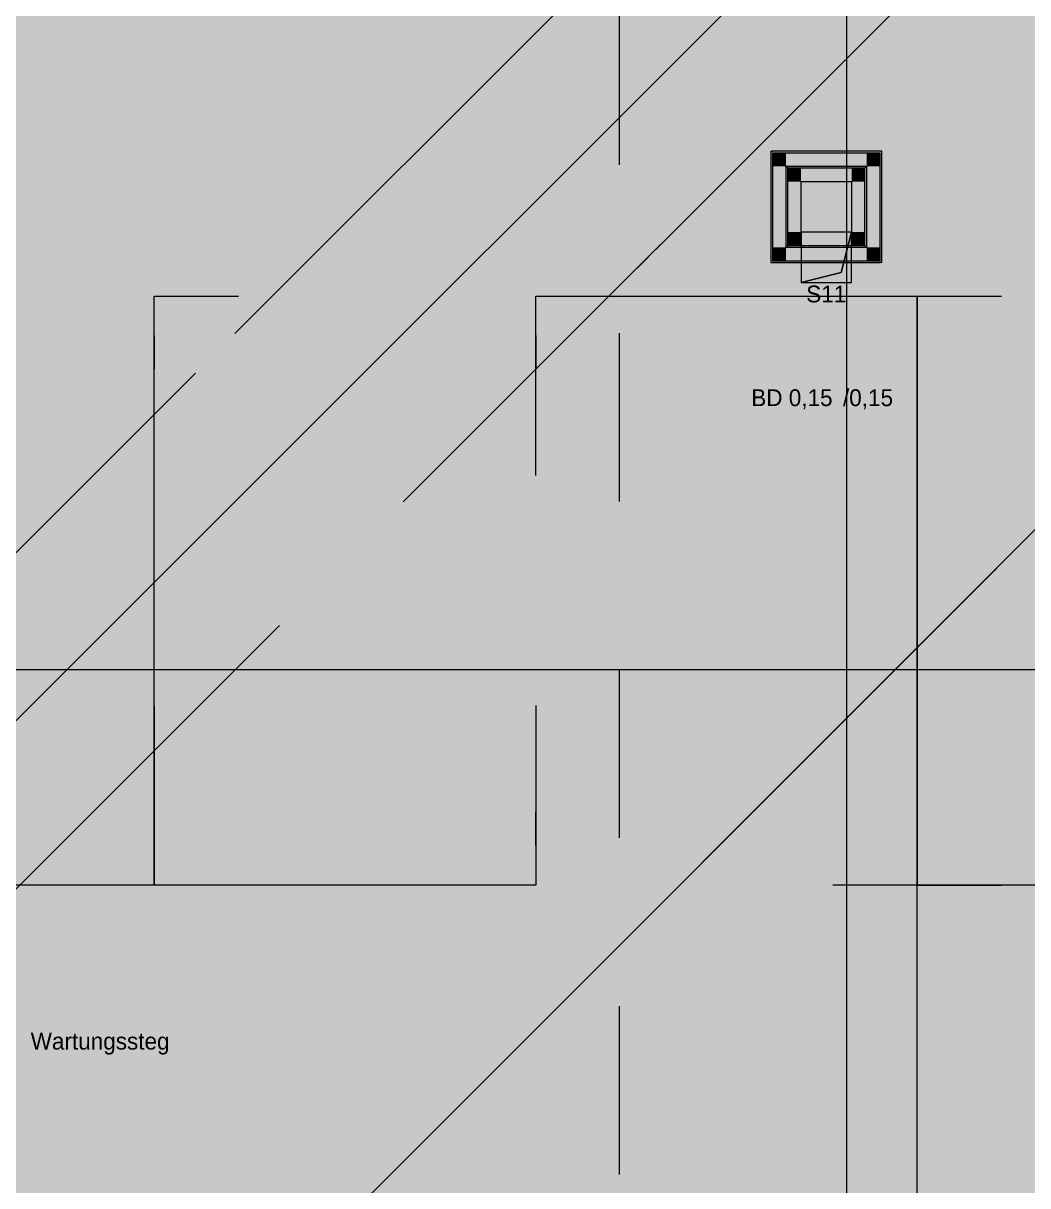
# Model space of a CAD drawing. Header units: metres. Extents: x -4 to 206, y -18 to 45.
# Drawn here: x 45.855 to 48.838, y -8.537 to -5.083 of the extents above; entities that cross this region are included whole.
import ezdxf

# ---------------------------------------------------------------- set-up
doc = ezdxf.new("R2010")
doc.units = ezdxf.units.M
doc.header["$MEASUREMENT"] = 0
for name, pattern in [('Achse', [0.004, 0.002, -0.001, 0, -0.001]), ('Schnittlinie', [0.006, 0.003, -0.0015, 0, -0.0015]), ('UNSICHTBAR', [0.4, 0, -0.4]), ('Untersicht', [0.001, 0.0005, -0.0005])]:
    doc.linetypes.add(name, pattern=pattern)
for name, color, linetype in [('3._DD PP STG2_4_000 Achsraster', 7, 'Continuous'), ('3._DD PP STG2_4_112 Wand Aussen - Schachtwände', 7, 'Continuous'), ('3._DD PP STG2_4_220 Bodenaufbau - Außen_ Gefälle', 7, 'Continuous'), ('3._DD PP STG2_4_221 Bodenaufbau - Abdichtung', 7, 'Continuous'), ('3._DD PP STG2_4_270 Deckendurchbruchsymbol', 7, 'Continuous'), ('3._DD PP STG2_4_612 PV und Solar', 7, 'Continuous'), ('3._DD PP STG2_4_641 Wartungssteg', 7, 'Continuous'), ('3._DD PP STG2_4_851 Marker Schnitt', 7, 'Continuous'), ('3._DD PP STG2_4_915 Allgemein Beschriftung.x', 7, 'Continuous')]:
    doc.layers.add(name, color=color, linetype=linetype)
doc.styles.add('ERSTELLTER_STIL_2', font='')
doc.styles.get('ERSTELLTER_STIL_2').set_extended_font_data('Eurostile')

msp = doc.modelspace()

# ---------------------------------------------------------------- hatches: boundary and pattern name
at = {"layer": '3._DD PP STG2_4_112 Wand Aussen - Schachtwände', "linetype": 'Continuous', "lineweight": 13, "true_color": 0xff6400}
for points in [[(48.12, -5.4687), (48.08, -5.4687), (48.12, -5.5087)], [(48.12, -5.5087), (48.08, -5.4687), (48.08, -5.5087)], [(48.12, -5.5087), (48.36, -5.5087), (48.36, -5.4687), (48.12, -5.4687)], [(48.36, -5.5087), (48.4, -5.4687), (48.36, -5.4687)], [(48.36, -5.5087), (48.4, -5.5087), (48.4, -5.4687)], [(48.12, -5.7487), (48.12, -5.5087), (48.08, -5.5087), (48.08, -5.7487)], [(48.36, -5.5087), (48.36, -5.7487), (48.4, -5.7487), (48.4, -5.5087)], [(48.08, -5.7887), (48.12, -5.7887), (48.12, -5.7487)], [(48.08, -5.7487), (48.08, -5.7887), (48.12, -5.7487)], [(48.12, -5.7887), (48.36, -5.7887), (48.36, -5.7487), (48.12, -5.7487)], [(48.36, -5.7887), (48.4, -5.7887), (48.36, -5.7487)], [(48.36, -5.7487), (48.4, -5.7887), (48.4, -5.7487)]]:
    msp.add_hatch(color=30, dxfattribs=at).paths.add_polyline_path(points)
at = {"layer": '3._DD PP STG2_4_112 Wand Aussen - Schachtwände', "linetype": 'Continuous', "lineweight": 0, "true_color": 0x373737}
for points in [[(48.125, -5.5087), (48.12, -5.5087), (48.125, -5.5137)], [(48.125, -5.5137), (48.12, -5.5087), (48.12, -5.5137)], [(48.125, -5.7437), (48.125, -5.5137), (48.12, -5.5137), (48.12, -5.7437)], [(48.125, -5.5137), (48.355, -5.5137), (48.355, -5.5087), (48.125, -5.5087)], [(48.355, -5.5137), (48.36, -5.5087), (48.355, -5.5087)], [(48.355, -5.5137), (48.36, -5.5137), (48.36, -5.5087)], [(48.355, -5.5137), (48.355, -5.7437), (48.36, -5.7437), (48.36, -5.5137)], [(48.12, -5.7487), (48.125, -5.7487), (48.125, -5.7437)], [(48.12, -5.7437), (48.12, -5.7487), (48.125, -5.7437)], [(48.125, -5.7487), (48.355, -5.7487), (48.355, -5.7437), (48.125, -5.7437)], [(48.355, -5.7487), (48.36, -5.7487), (48.355, -5.7437)], [(48.355, -5.7437), (48.36, -5.7487), (48.36, -5.7437)]]:
    msp.add_hatch(color=250, dxfattribs=at).paths.add_polyline_path(points)
at = {"layer": '3._DD PP STG2_4_112 Wand Aussen - Schachtwände', "linetype": 'Continuous', "lineweight": 13, "true_color": 0xb85600}
for points in [[(48.165, -5.5137), (48.125, -5.5137), (48.165, -5.5537)], [(48.165, -5.5537), (48.125, -5.5137), (48.125, -5.5537)], [(48.165, -5.5537), (48.315, -5.5537), (48.315, -5.5137), (48.165, -5.5137)], [(48.315, -5.5537), (48.355, -5.5137), (48.315, -5.5137)], [(48.315, -5.5537), (48.355, -5.5537), (48.355, -5.5137)], [(48.165, -5.7037), (48.165, -5.5537), (48.125, -5.5537), (48.125, -5.7037)], [(48.315, -5.5537), (48.315, -5.7037), (48.355, -5.7037), (48.355, -5.5537)], [(48.165, -5.7037), (48.125, -5.7437), (48.165, -5.7437)], [(48.125, -5.7037), (48.125, -5.7437), (48.165, -5.7037)], [(48.315, -5.7037), (48.165, -5.7037), (48.165, -5.7437), (48.315, -5.7437)], [(48.315, -5.7437), (48.355, -5.7437), (48.315, -5.7037)], [(48.315, -5.7037), (48.355, -5.7437), (48.355, -5.7037)]]:
    msp.add_hatch(color=32, dxfattribs=at).paths.add_polyline_path(points)
at = {"layer": '3._DD PP STG2_4_220 Bodenaufbau - Außen_ Gefälle', "linetype": 'Continuous', "lineweight": 0, "true_color": 0x323232}
msp.add_hatch(color=250, dxfattribs=at).paths.add_polyline_path([(33.5244, -1.5387), (33.5354, -10.3187), (34.555, -10.3187), (34.555, -11.3437), (37.295, -11.3437), (37.295, -10.0237), (42.795, -10.0237), (42.795, -9.5237), (45.645, -9.5237), (45.645, -8.8237), (48.225, -8.8237), (48.225, -9.9837), (51.065, -9.9837), (51.065, -8.1987), (51.9934, -8.1987), (52.0151, -4.3837), (48.605, -4.3837), (48.605, -1.5387), (45.805, -1.5387), (45.805, -3.9637), (43.12, -3.9637), (43.12, -5.8237), (41.225, -5.8237), (41.225, -3.9637), (38.7509, -3.9637), (38.7509, -4.3837), (36.325, -4.3837), (36.325, -1.5387)])
at = {"layer": '3._DD PP STG2_4_270 Deckendurchbruchsymbol', "linetype": 'Continuous', "lineweight": 0}
msp.add_hatch(color=8, dxfattribs=at).paths.add_polyline_path([(48.165, -5.8537), (48.315, -5.8537), (48.315, -5.7037), (48.2847, -5.8234)])
at = {"layer": '3._DD PP STG2_4_641 Wartungssteg', "linetype": 'Continuous', "lineweight": 0, "true_color": 0x0c0c0c}
msp.add_hatch(color=28, dxfattribs=at).paths.add_polyline_path([(34.2935, -9.645), (39.705, -9.645), (39.705, -8.945), (34.8935, -8.945), (34.8935, -5.2748), (39.805, -5.2748), (39.805, -7.8248), (44.3723, -7.8248), (44.3723, -8.3437), (48.4223, -8.3437), (48.4223, -7.7437), (44.9723, -7.7437), (44.9723, -5.4137), (50.8781, -5.4137), (50.8781, -7.9137), (51.4781, -7.9137), (51.4781, -4.8137), (44.3723, -4.8137), (44.3723, -7.3248), (40.405, -7.3248), (40.405, -4.3237), (39.805, -4.3237), (39.805, -4.6748), (34.3935, -4.6748), (34.3935, -1.9387), (33.7935, -1.9387), (33.7935, -5.2748), (34.2935, -5.2748)])

# ---------------------------------------------------------------- linework, layer by layer
at = {"layer": '3._DD PP STG2_4_000 Achsraster', "color": 5, "linetype": 'Continuous', "lineweight": 0, "ltscale": 1000}
for p, q in [((48.3, 1.9963), (48.3, -16.0037)), ((31.8, -7.0037), (54.3, -7.0037))]:
    msp.add_line(p, q, dxfattribs=at)
at = {"layer": '3._DD PP STG2_4_112 Wand Aussen - Schachtwände', "color": 7, "linetype": 'Continuous', "lineweight": 13, "ltscale": 1000}
for p, q in [((48.12, -5.4687), (48.08, -5.4687)), ((48.08, -5.4687), (48.08, -5.5087)), ((48.12, -5.4687), (48.08, -5.4687)), ((48.36, -5.4687), (48.12, -5.4687)), ((48.4, -5.4687), (48.36, -5.4687)), ((48.4, -5.4687), (48.36, -5.4687)), ((48.4, -5.5087), (48.4, -5.4687)), ((48.08, -5.5087), (48.08, -5.7487)), ((48.125, -5.5087), (48.12, -5.5087)), ((48.12, -5.5087), (48.12, -5.5137)), ((48.125, -5.5087), (48.12, -5.5087)), ((48.12, -5.5137), (48.12, -5.7437)), ((48.355, -5.5087), (48.125, -5.5087)), ((48.165, -5.5137), (48.125, -5.5137)), ((48.125, -5.5137), (48.125, -5.5537)), ((48.165, -5.5137), (48.125, -5.5137)), ((48.315, -5.5137), (48.165, -5.5137)), ((48.355, -5.5137), (48.315, -5.5137)), ((48.355, -5.5137), (48.315, -5.5137)), ((48.36, -5.5087), (48.355, -5.5087)), ((48.36, -5.5087), (48.355, -5.5087)), ((48.355, -5.5537), (48.355, -5.5137)), ((48.36, -5.5137), (48.36, -5.5087)), ((48.36, -5.7437), (48.36, -5.5137)), ((48.4, -5.7487), (48.4, -5.5087)), ((48.125, -5.5537), (48.125, -5.7037)), ((48.355, -5.7037), (48.355, -5.5537)), ((48.125, -5.7037), (48.125, -5.7437)), ((48.355, -5.7437), (48.355, -5.7037)), ((48.08, -5.7487), (48.08, -5.7887)), ((48.12, -5.7437), (48.12, -5.7487)), ((48.12, -5.7487), (48.125, -5.7487)), ((48.12, -5.7487), (48.125, -5.7487)), ((48.125, -5.7437), (48.165, -5.7437)), ((48.125, -5.7437), (48.165, -5.7437)), ((48.125, -5.7487), (48.355, -5.7487)), ((48.165, -5.7437), (48.315, -5.7437)), ((48.315, -5.7437), (48.355, -5.7437)), ((48.315, -5.7437), (48.355, -5.7437)), ((48.355, -5.7487), (48.36, -5.7487)), ((48.355, -5.7487), (48.36, -5.7487)), ((48.36, -5.7487), (48.36, -5.7437)), ((48.4, -5.7887), (48.4, -5.7487)), ((48.08, -5.7887), (48.12, -5.7887)), ((48.08, -5.7887), (48.12, -5.7887)), ((48.12, -5.7887), (48.36, -5.7887)), ((48.36, -5.7887), (48.4, -5.7887)), ((48.36, -5.7887), (48.4, -5.7887))]:
    msp.add_line(p, q, dxfattribs=at)
at = {"layer": '3._DD PP STG2_4_112 Wand Aussen - Schachtwände', "color": 7, "linetype": 'Continuous', "lineweight": 13, "ltscale": 1000, "flags": 128}
for points in [[(48.075, -5.4637), (48.08, -5.4637)], [(48.075, -5.4637), (48.075, -5.7937)], [(48.4, -5.4637), (48.08, -5.4637)], [(48.405, -5.4637), (48.4, -5.4637)], [(48.405, -5.7937), (48.405, -5.4637)], [(48.165, -5.7037), (48.165, -5.5537)], [(48.165, -5.5537), (48.315, -5.5537)], [(48.315, -5.5537), (48.315, -5.7037)], [(48.315, -5.7037), (48.165, -5.7037)], [(48.075, -5.7937), (48.08, -5.7937)], [(48.08, -5.7937), (48.4, -5.7937)], [(48.405, -5.7937), (48.4, -5.7937)]]:
    msp.add_lwpolyline(points, dxfattribs=at)
at = {"layer": '3._DD PP STG2_4_221 Bodenaufbau - Abdichtung', "color": 171, "linetype": 'Schnittlinie', "lineweight": 13, "ltscale": 1000, "true_color": 0x6c6cff, "flags": 128}
for points in [[(44.245, -8.2437), (48.605, -3.8837)], [(48.605, -3.8837), (44.245, -8.2437)], [(48.605, -4.3837), (44.495, -8.4937)], [(49.105, -4.3837), (44.495, -8.9937)], [(44.495, -8.4937), (48.605, -4.3837)], [(44.495, -8.9937), (49.105, -4.3837)], [(48.9075, -6.5412), (46.6251, -8.8237)], [(46.6251, -8.8237), (48.9075, -6.5412)]]:
    msp.add_lwpolyline(points, dxfattribs=at)
at = {"layer": '3._DD PP STG2_4_270 Deckendurchbruchsymbol', "color": 7, "linetype": 'Continuous', "lineweight": 13, "ltscale": 1000, "flags": 128}
for points in [[(48.2847, -5.8234), (48.315, -5.7037), (48.165, -5.7037), (48.165, -5.8537)], [(48.165, -5.8537), (48.315, -5.8537), (48.315, -5.7037), (48.2847, -5.8234)]]:
    msp.add_lwpolyline(points, close=True, dxfattribs=at)
at = {"layer": '3._DD PP STG2_4_612 PV und Solar', "color": 8, "linetype": 'Achse', "lineweight": 13, "ltscale": 1000, "flags": 128}
for points in [[(45.1114, -7.6437), (45.1114, -5.8937), (46.2442, -5.8937), (46.2442, -7.6437)], [(46.2442, -7.6437), (46.2442, -5.8937), (47.3771, -5.8937), (47.3771, -7.6437)], [(48.51, -5.8937), (48.51, -7.6437), (47.3771, -7.6437), (47.3771, -5.8937)], [(48.51, -7.6437), (48.51, -5.8937), (49.6429, -5.8937), (49.6429, -7.6437)], [(48.51, -9.3937), (48.51, -7.6437), (49.6429, -7.6437), (49.6429, -9.3937)]]:
    msp.add_lwpolyline(points, close=True, dxfattribs=at)
at = {"layer": '3._DD PP STG2_4_641 Wartungssteg', "color": 7, "linetype": 'UNSICHTBAR', "lineweight": 13, "ltscale": 1000, "flags": 128}
msp.add_lwpolyline([(34.2935, -9.645), (39.705, -9.645), (39.705, -8.945), (34.8935, -8.945), (34.8935, -5.2748), (39.805, -5.2748), (39.805, -7.8248), (44.3723, -7.8248), (44.3723, -8.3437), (48.4223, -8.3437), (48.4223, -7.7437), (44.9723, -7.7437), (44.9723, -5.4137), (50.8781, -5.4137), (50.8781, -7.9137), (51.4781, -7.9137), (51.4781, -4.8137), (44.3723, -4.8137), (44.3723, -7.3248), (40.405, -7.3248), (40.405, -4.3237), (39.805, -4.3237), (39.805, -4.6748), (34.3935, -4.6748), (34.3935, -1.9387), (33.7935, -1.9387), (33.7935, -5.2748), (34.2935, -5.2748)], close=True, dxfattribs=at)
at = {"layer": '3._DD PP STG2_4_851 Marker Schnitt', "color": 7, "linetype": 'Untersicht', "lineweight": 13, "ltscale": 1000}
msp.add_line((47.625, 1.9963), (47.625, -15.6487), dxfattribs=at)

# ---------------------------------------------------------------- texts
at = {"layer": '3._DD PP STG2_4_270 Deckendurchbruchsymbol', "color": 1, "linetype": 'Continuous', "lineweight": 0, "char_height": 0.05, "style": 'ERSTELLTER_STIL_2'}
for s, insert, attachment_point in [('\\A1;{\\pqc;\\pt0;\\fEurostile|b0|i0|c0|p0;\\W1.000000;S11}', (48.24, -5.8626), 2), ('\\A1;{\\pqc;\\pt0;\\fEurostile|b0|i0|c0|p0;\\W1.000000;BD 0,15\\fEurostile|b0|i0|c0|p0;\\W1.000000;\\A1{\\H.66x;\\S^  ;}\\fEurostile|b0|i0|c0|p0;\\W1.000000; /0,15\\fEurostile|b0|i0|c0|p0;\\W1.000000;\\A1{\\H.66x;\\S^  ;}\\fEurostile|b0|i0|c0|p0;\\W1.000000;\\fEurostile|b0|i0|c0|p0;\\W1.000000;\\A1{\\H.66x;\\S^  ;}}', (48.24, -6.2354), 8)]:
    msp.add_mtext(s, dxfattribs=dict(at, insert=insert, attachment_point=attachment_point))
at = {"layer": '3._DD PP STG2_4_915 Allgemein Beschriftung.x', "color": 250, "linetype": 'Continuous', "lineweight": 13, "true_color": 0x3f3f3f, "insert": (46.0832, -8.1478), "char_height": 0.05, "attachment_point": 8, "style": 'ERSTELLTER_STIL_2'}
msp.add_mtext('\\A1;{\\pqc;\\fEurostile|b0|i0|c0|p0;\\W1.000000;Wartungssteg}', dxfattribs=at)

doc.saveas('drawing.dxf')
